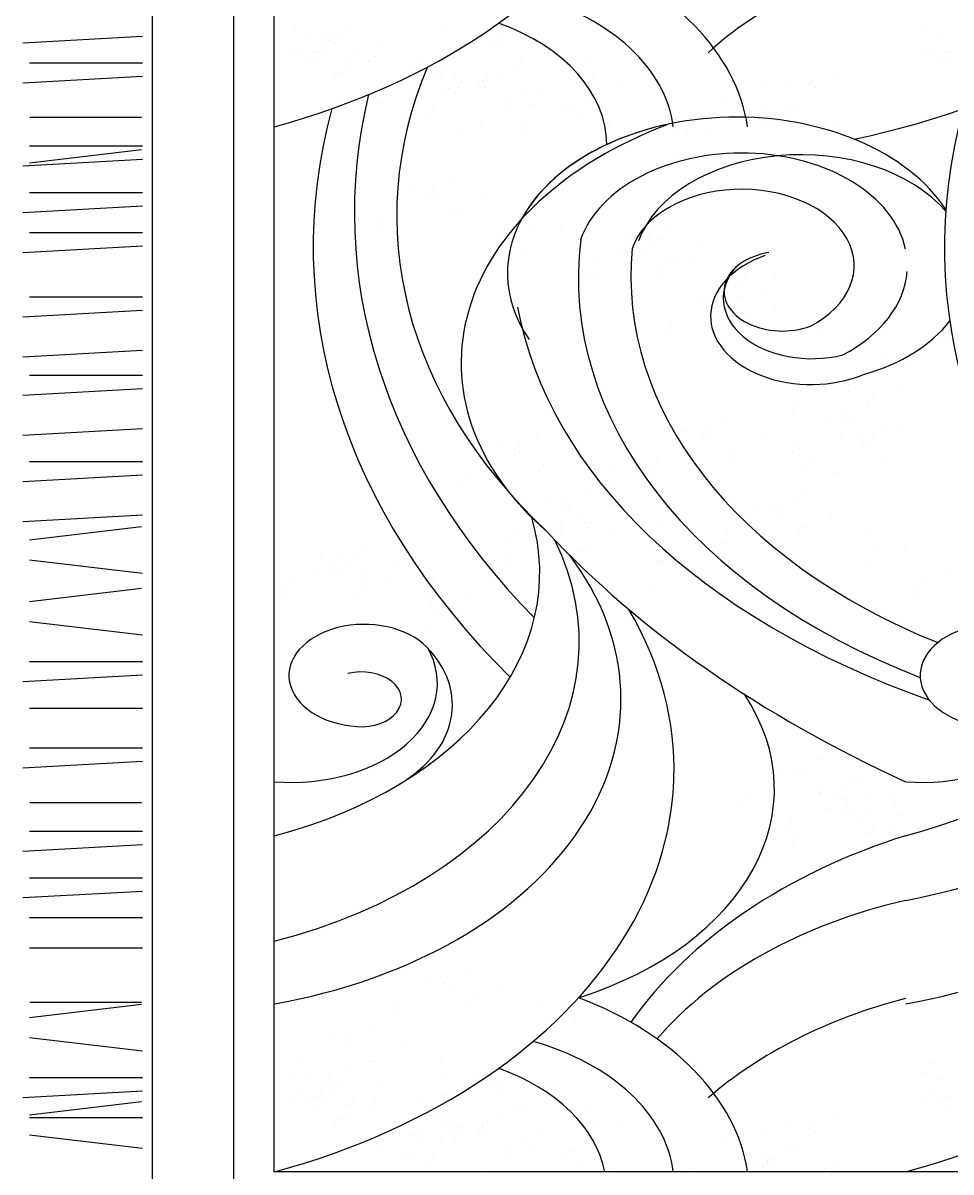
# Model space of a CAD drawing. Extents: x 557 to 4039, y 862 to 4522.
# Drawn here: x 2337.8 to 2711.7, y 2249.6 to 2712.4 of the extents above; entities that cross this region are included whole.
import ezdxf

# ---------------------------------------------------------------- set-up
doc = ezdxf.new("R2010")
doc.units = 0
doc.header["$MEASUREMENT"] = 0
doc.layers.get('0').update_dxf_attribs({"linetype": 'CONTINUOUS'})
for name, color, linetype in [('3', 3, 'CONTINUOUS'), ('7', 7, 'CONTINUOUS'), ('BH', 3, 'CONTINUOUS')]:
    doc.layers.add(name, color=color, linetype=linetype)

# ---------------------------------------------------------------- blocks, each defined once
blk = doc.blocks.new('15')
at = {"layer": '3'}
for p, q in [((887.14, -808.88, 1920), (887.14, -808.88, 1920)), ((887.62, -811.61, 1920), (887.62, -811.61, 1920)), ((893.3, -810.55, 1920), (893.3, -810.55, 1920)), ((1295.12, -812.07, 1920), (1295.12, -812.07, 1920)), ((1709.51, -808.88, 1920), (1709.51, -808.88, 1920)), ((1709.98, -811.61, 1920), (1709.98, -811.61, 1920)), ((1715.66, -810.55, 1920), (1715.66, -810.55, 1920)), ((874.14, -817.59, 1920), (874.14, -817.59, 1920)), ((890.89, -814.4, 1920), (890.89, -814.4, 1920)), ((1696.5, -817.59, 1920), (1696.5, -817.59, 1920)), ((1713.26, -814.4, 1920), (1713.26, -814.4, 1920)), ((868.37, -827.65, 1920), (868.37, -827.65, 1920)), ((885.39, -823.11, 1920), (885.39, -823.11, 1920)), ((889.14, -828.63, 1920), (889.14, -828.63, 1920)), ((1304.53, -829.29, 1920), (1304.53, -829.29, 1920)), ((1683.4, -823.77, 1920), (1683.4, -823.77, 1920)), ((1690.73, -827.65, 1920), (1690.73, -827.65, 1920)), ((1707.75, -823.11, 1920), (1707.75, -823.11, 1920)), ((1711.51, -828.63, 1920), (1711.51, -828.63, 1920)), ((1311.86, -833.17, 1920), (1311.86, -833.17, 1920)), ((1315.78, -834.81, 1920), (1315.78, -834.81, 1920)), ((1124.8, -844.63, 1920), (1124.8, -844.63, 1920)), ((1128.07, -847.42, 1920), (1128.07, -847.42, 1920)), ((1130.47, -843.56, 1920), (1130.47, -843.56, 1920)), ((1151.18, -846.78, 1920), (1151.18, -846.78, 1920)), ((1181.19, -846.78, 1920), (1181.19, -846.78, 1920)), ((1278.5, -844.13, 1920), (1278.5, -844.13, 1920)), ((1488.79, -846.78, 1920), (1488.79, -846.78, 1920)), ((1205.59, -858.47, 1920), (1205.59, -858.47, 1920)), ((1471.47, -855.87, 1920), (1471.47, -855.87, 1920)), ((1477.54, -852.3, 1920), (1477.54, -852.3, 1920)), ((1481.23, -851.79, 1920), (1481.23, -851.79, 1920)), ((1498.9, -854.55, 1920), (1498.9, -854.55, 1920)), ((1126.32, -861.64, 1920), (1126.32, -861.64, 1920)), ((1181.94, -862.3, 1920), (1181.94, -862.3, 1920)), ((1209.37, -860.98, 1920), (1209.37, -860.98, 1920)), ((1136.93, -873.34, 1920), (1136.93, -873.34, 1920)), ((1160.58, -869.51, 1920), (1160.58, -869.51, 1920)), ((1164.35, -872.02, 1920), (1164.35, -872.02, 1920)), ((1166.94, -873.34, 1920), (1166.94, -873.34, 1920)), ((1190.58, -869.51, 1920), (1190.58, -869.51, 1920)), ((1194.24, -876.68, 1920), (1194.24, -876.68, 1920)), ((1194.36, -872.02, 1920), (1194.36, -872.02, 1920)), ((1265.16, -872.43, 1920), (1265.16, -872.43, 1920)), ((1274.91, -868.35, 1920), (1274.91, -868.35, 1920)), ((1292.58, -871.11, 1920), (1292.58, -871.11, 1920)), ((1474.54, -873.34, 1920), (1474.54, -873.34, 1920)), ((1486.93, -875.03, 1920), (1486.93, -875.03, 1920)), ((1498.18, -869.51, 1920), (1498.18, -869.51, 1920)), ((1501.96, -872.02, 1920), (1501.96, -872.02, 1920)), ((1146.98, -884.39, 1920), (1146.98, -884.39, 1920)), ((1188.57, -877.75, 1920), (1188.57, -877.75, 1920)), ((1191.84, -880.54, 1920), (1191.84, -880.54, 1920)), ((1458.78, -885.42, 1920), (1458.78, -885.42, 1920)), ((1463.28, -878.86, 1920), (1463.28, -878.86, 1920)), ((1490.71, -877.54, 1920), (1490.71, -877.54, 1920)), ((1112.79, -887.62, 1920), (1112.79, -887.62, 1920)), ((1112.79, -887.62, 1920), (1112.79, -887.62, 1920)), ((1143.55, -888.79, 1920), (1143.55, -888.79, 1920)), ((1146.83, -891.58, 1920), (1146.83, -891.58, 1920)), ((1149.23, -887.72, 1920), (1149.23, -887.72, 1920)), ((1154.31, -888.27, 1920), (1154.31, -888.27, 1920)), ((1173.56, -888.79, 1920), (1173.56, -888.79, 1920)), ((1176.84, -891.58, 1920), (1176.84, -891.58, 1920)), ((1179.24, -887.72, 1920), (1179.24, -887.72, 1920)), ((1190.09, -894.76, 1920), (1190.09, -894.76, 1920)), ((1469.91, -894.31, 1920), (1469.91, -894.31, 1920)), ((1475.58, -893.24, 1920), (1475.58, -893.24, 1920)), ((1481.16, -888.79, 1920), (1481.16, -888.79, 1920)), ((1484.43, -891.58, 1920), (1484.43, -891.58, 1920)), ((1486.84, -887.72, 1920), (1486.84, -887.72, 1920)), ((903.5, -900.94, 1920), (903.5, -900.94, 1920)), ((941.7, -900.03, 1920), (941.7, -900.03, 1920)), ((1218.48, -899.33, 1920), (1218.48, -899.33, 1920)), ((1252.46, -901.98, 1920), (1252.46, -901.98, 1920)), ((1473.18, -897.1, 1920), (1473.18, -897.1, 1920)), ((1725.87, -900.94, 1920), (1725.87, -900.94, 1920)), ((1764.07, -900.03, 1920), (1764.07, -900.03, 1920)), ((944.01, -907.5, 1920), (944.01, -907.5, 1920)), ((1109.2, -911.84, 1920), (1109.2, -911.84, 1920)), ((1109.2, -911.84, 1920), (1109.2, -911.84, 1920)), ((1145.08, -905.8, 1920), (1145.08, -905.8, 1920)), ((1175.08, -905.8, 1920), (1175.08, -905.8, 1920)), ((1444.53, -911.98, 1920), (1444.53, -911.98, 1920)), ((1468.17, -908.15, 1920), (1468.17, -908.15, 1920)), ((1471.43, -911.32, 1920), (1471.43, -911.32, 1920)), ((1471.95, -910.66, 1920), (1471.95, -910.66, 1920)), ((1482.68, -905.8, 1920), (1482.68, -905.8, 1920)), ((1766.38, -907.5, 1920), (1766.38, -907.5, 1920)), ((910.13, -916.39, 1920), (910.13, -916.39, 1920)), ((913.4, -919.18, 1920), (913.4, -919.18, 1920)), ((915.8, -915.32, 1920), (915.8, -915.32, 1920)), ((1099.45, -915.92, 1920), (1099.45, -915.92, 1920)), ((1099.45, -915.92, 1920), (1099.45, -915.92, 1920)), ((1126.87, -914.6, 1920), (1126.87, -914.6, 1920)), ((1126.87, -914.6, 1920), (1126.87, -914.6, 1920)), ((1210.75, -917.51, 1920), (1210.75, -917.51, 1920)), ((1218.08, -921.39, 1920), (1218.08, -921.39, 1920)), ((1732.49, -916.39, 1920), (1732.49, -916.39, 1920)), ((1735.76, -919.18, 1920), (1735.76, -919.18, 1920)), ((1738.17, -915.32, 1920), (1738.17, -915.32, 1920)), ((929.01, -929.58, 1920), (929.01, -929.58, 1920)), ((1165.74, -928.55, 1920), (1165.74, -928.55, 1920)), ((1195.75, -928.55, 1920), (1195.75, -928.55, 1920)), ((1205.14, -927.63, 1920), (1205.14, -927.63, 1920)), ((1214.89, -923.56, 1920), (1214.89, -923.56, 1920)), ((1232.56, -926.32, 1920), (1232.56, -926.32, 1920)), ((1238.21, -928.54, 1920), (1238.21, -928.54, 1920)), ((1261.86, -924.71, 1920), (1261.86, -924.71, 1920)), ((1265.63, -927.22, 1920), (1265.63, -927.22, 1920)), ((1451.15, -927.43, 1920), (1451.15, -927.43, 1920)), ((1454.42, -930.22, 1920), (1454.42, -930.22, 1920)), ((1456.83, -926.36, 1920), (1456.83, -926.36, 1920)), ((1503.34, -928.55, 1920), (1503.34, -928.55, 1920)), ((1751.37, -929.58, 1920), (1751.37, -929.58, 1920)), ((911.65, -933.41, 1920), (911.65, -933.41, 1920)), ((929.76, -934.06, 1920), (929.76, -934.06, 1920)), ((1173.07, -932.43, 1920), (1173.07, -932.43, 1920)), ((1203.08, -932.43, 1920), (1203.08, -932.43, 1920)), ((1492.09, -934.07, 1920), (1492.09, -934.07, 1920)), ((1499.42, -937.95, 1920), (1499.42, -937.95, 1920)), ((1510.67, -932.43, 1920), (1510.67, -932.43, 1920)), ((1734.01, -933.41, 1920), (1734.01, -933.41, 1920)), ((1752.12, -934.06, 1920), (1752.12, -934.06, 1920)), ((942.06, -948.44, 1920), (942.06, -948.44, 1920)), ((1065.74, -945.49, 1920), (1065.74, -945.49, 1920)), ((1086.75, -945.47, 1920), (1086.75, -945.47, 1920)), ((1086.75, -945.47, 1920), (1086.75, -945.47, 1920)), ((1244.83, -943.99, 1920), (1244.83, -943.99, 1920)), ((1248.11, -946.78, 1920), (1248.11, -946.78, 1920)), ((1250.51, -942.92, 1920), (1250.51, -942.92, 1920)), ((1452.67, -944.45, 1920), (1452.67, -944.45, 1920)), ((1764.43, -948.44, 1920), (1764.43, -948.44, 1920)), ((914.76, -956.14, 1920), (914.76, -956.14, 1920)), ((932.31, -956.15, 1920), (932.31, -956.15, 1920)), ((936.38, -949.51, 1920), (936.38, -949.51, 1920)), ((938.4, -952.32, 1920), (938.4, -952.32, 1920)), ((939.66, -952.3, 1920), (939.66, -952.3, 1920)), ((942.18, -954.82, 1920), (942.18, -954.82, 1920)), ((1075.56, -953.27, 1920), (1075.56, -953.27, 1920)), ((1075.56, -953.27, 1920), (1075.56, -953.27, 1920)), ((1075.56, -953.27, 1920), (1075.56, -953.27, 1920)), ((1075.56, -953.27, 1920), (1075.56, -953.27, 1920)), ((1075.56, -953.27, 1920), (1075.56, -953.27, 1920)), ((1075.56, -953.27, 1920), (1075.56, -953.27, 1920)), ((1192.45, -957.18, 1920), (1192.45, -957.18, 1920)), ((1737.12, -956.14, 1920), (1737.12, -956.14, 1920)), ((1754.67, -956.15, 1920), (1754.67, -956.15, 1920)), ((1758.75, -949.51, 1920), (1758.75, -949.51, 1920)), ((1760.77, -952.32, 1920), (1760.77, -952.32, 1920)), ((1762.02, -952.3, 1920), (1762.02, -952.3, 1920)), ((1764.54, -954.82, 1920), (1764.54, -954.82, 1920)), ((937.91, -966.53, 1920), (937.91, -966.53, 1920)), ((939.64, -960.03, 1920), (939.64, -960.03, 1920)), ((1246.36, -961.01, 1920), (1246.36, -961.01, 1920)), ((1473.33, -967.19, 1920), (1473.33, -967.19, 1920)), ((1760.27, -966.53, 1920), (1760.27, -966.53, 1920)), ((1762, -960.03, 1920), (1762, -960.03, 1920)), ((921.38, -971.59, 1920), (921.38, -971.59, 1920)), ((924.65, -974.38, 1920), (924.65, -974.38, 1920)), ((927.06, -970.52, 1920), (927.06, -970.52, 1920)), ((1052.4, -973.8, 1920), (1052.4, -973.8, 1920)), ((1062.15, -969.72, 1920), (1062.15, -969.72, 1920)), ((1072.5, -972.03, 1920), (1072.5, -972.03, 1920)), ((1072.5, -972.03, 1920), (1072.5, -972.03, 1920)), ((1079.82, -972.48, 1920), (1079.82, -972.48, 1920)), ((1096.14, -968.2, 1920), (1096.14, -968.2, 1920)), ((1096.14, -968.2, 1920), (1096.14, -968.2, 1920)), ((1099.92, -970.71, 1920), (1099.92, -970.71, 1920)), ((1099.92, -970.71, 1920), (1099.92, -970.71, 1920)), ((1480.66, -971.07, 1920), (1480.66, -971.07, 1920)), ((1743.74, -971.59, 1920), (1743.74, -971.59, 1920)), ((1747.02, -974.38, 1920), (1747.02, -974.38, 1920)), ((1749.42, -970.52, 1920), (1749.42, -970.52, 1920)), ((1062.21, -981.57, 1920), (1062.21, -981.57, 1920)), ((1062.21, -981.57, 1920), (1062.21, -981.57, 1920)), ((1062.21, -981.57, 1920), (1062.21, -981.57, 1920)), ((1062.21, -981.57, 1920), (1062.21, -981.57, 1920)), ((1062.21, -981.57, 1920), (1062.21, -981.57, 1920)), ((1062.21, -981.57, 1920), (1062.21, -981.57, 1920)), ((1071.97, -977.49, 1920), (1071.97, -977.49, 1920)), ((1071.97, -977.49, 1920), (1071.97, -977.49, 1920)), ((1071.97, -977.49, 1920), (1071.97, -977.49, 1920)), ((1071.97, -977.49, 1920), (1071.97, -977.49, 1920)), ((1071.97, -977.49, 1920), (1071.97, -977.49, 1920)), ((1071.97, -977.49, 1920), (1071.97, -977.49, 1920)), ((1089.64, -980.25, 1920), (1089.64, -980.25, 1920)), ((1089.64, -980.25, 1920), (1089.64, -980.25, 1920)), ((1089.64, -980.25, 1920), (1089.64, -980.25, 1920)), ((1089.64, -980.25, 1920), (1089.64, -980.25, 1920)), ((1089.64, -980.25, 1920), (1089.64, -980.25, 1920)), ((1089.64, -980.25, 1920), (1089.64, -980.25, 1920)), ((1178.19, -983.74, 1920), (1178.19, -983.74, 1920)), ((1201.84, -979.92, 1920), (1201.84, -979.92, 1920)), ((1205.61, -982.42, 1920), (1205.61, -982.42, 1920)), ((1267.02, -983.75, 1920), (1267.02, -983.75, 1920)), ((922.9, -988.61, 1920), (922.9, -988.61, 1920)), ((1079.12, -987.48, 1920), (1079.12, -987.48, 1920)), ((1079.12, -987.48, 1920), (1079.12, -987.48, 1920)), ((1082.39, -990.27, 1920), (1082.39, -990.27, 1920)), ((1082.39, -990.27, 1920), (1082.39, -990.27, 1920)), ((1084.8, -986.41, 1920), (1084.8, -986.41, 1920)), ((1084.8, -986.41, 1920), (1084.8, -986.41, 1920)), ((1274.35, -987.63, 1920), (1274.35, -987.63, 1920)), ((1745.27, -988.61, 1920), (1745.27, -988.61, 1920)), ((953.72, -998.84, 1920), (953.72, -998.84, 1920)), ((1039.7, -1003.34, 1920), (1039.7, -1003.34, 1920)), ((1184.82, -999.19, 1920), (1184.82, -999.19, 1920)), ((1188.09, -1001.98, 1920), (1188.09, -1001.98, 1920)), ((1190.49, -998.13, 1920), (1190.49, -998.13, 1920)), ((943.56, -1011.35, 1920), (943.56, -1011.35, 1920)), ((1049.52, -1011.11, 1920), (1049.52, -1011.11, 1920)), ((1049.52, -1011.11, 1920), (1049.52, -1011.11, 1920)), ((1049.52, -1011.11, 1920), (1049.52, -1011.11, 1920)), ((1049.52, -1011.11, 1920), (1049.52, -1011.11, 1920)), ((1049.52, -1011.11, 1920), (1049.52, -1011.11, 1920)), ((1049.52, -1011.11, 1920), (1049.52, -1011.11, 1920)), ((1080.64, -1004.5, 1920), (1080.64, -1004.5, 1920)), ((1080.64, -1004.5, 1920), (1080.64, -1004.5, 1920)), ((1274.75, -1009.74, 1920), (1274.75, -1009.74, 1920)), ((1765.93, -1011.35, 1920), (1765.93, -1011.35, 1920)), ((950.89, -1015.23, 1920), (950.89, -1015.23, 1920)), ((1186.34, -1016.21, 1920), (1186.34, -1016.21, 1920)), ((1293.51, -1015.26, 1920), (1293.51, -1015.26, 1920)), ((950.13, -1023.06, 1920), (950.13, -1023.06, 1920)), ((967.8, -1025.82, 1920), (967.8, -1025.82, 1920)), ((1025.45, -1029.9, 1920), (1025.45, -1029.9, 1920)), ((1049.09, -1026.08, 1920), (1049.09, -1026.08, 1920)), ((1052.87, -1028.58, 1920), (1052.87, -1028.58, 1920)), ((1101.31, -1027.24, 1920), (1101.31, -1027.24, 1920)), ((1101.31, -1027.24, 1920), (1101.31, -1027.24, 1920)), ((1035.27, -1037.67, 1920), (1035.27, -1037.67, 1920)), ((1035.27, -1037.67, 1920), (1035.27, -1037.67, 1920)), ((1035.27, -1037.67, 1920), (1035.27, -1037.67, 1920)), ((1035.27, -1037.67, 1920), (1035.27, -1037.67, 1920)), ((1035.27, -1037.67, 1920), (1035.27, -1037.67, 1920)), ((1035.27, -1037.67, 1920), (1035.27, -1037.67, 1920)), ((1058.91, -1033.85, 1920), (1058.91, -1033.85, 1920)), ((1058.91, -1033.85, 1920), (1058.91, -1033.85, 1920)), ((1058.91, -1033.85, 1920), (1058.91, -1033.85, 1920)), ((1058.91, -1033.85, 1920), (1058.91, -1033.85, 1920)), ((1058.91, -1033.85, 1920), (1058.91, -1033.85, 1920)), ((1058.91, -1033.85, 1920), (1058.91, -1033.85, 1920)), ((1062.69, -1036.35, 1920), (1062.69, -1036.35, 1920)), ((1062.69, -1036.35, 1920), (1062.69, -1036.35, 1920)), ((1062.69, -1036.35, 1920), (1062.69, -1036.35, 1920)), ((1062.69, -1036.35, 1920), (1062.69, -1036.35, 1920)), ((1062.69, -1036.35, 1920), (1062.69, -1036.35, 1920)), ((1062.69, -1036.35, 1920), (1062.69, -1036.35, 1920)), ((1108.64, -1031.12, 1920), (1108.64, -1031.12, 1920)), ((1108.64, -1031.12, 1920), (1108.64, -1031.12, 1920)), ((1207, -1038.95, 1920), (1207, -1038.95, 1920)), ((1261.41, -1038.04, 1920), (1261.41, -1038.04, 1920)), ((1271.16, -1033.96, 1920), (1271.16, -1033.96, 1920)), ((1288.83, -1036.72, 1920), (1288.83, -1036.72, 1920)), ((1289.92, -1039.48, 1920), (1289.92, -1039.48, 1920)), ((1032.07, -1045.35, 1920), (1032.07, -1045.35, 1920)), ((1035.34, -1048.14, 1920), (1035.34, -1048.14, 1920)), ((1037.75, -1044.29, 1920), (1037.75, -1044.29, 1920)), ((1214.33, -1042.84, 1920), (1214.33, -1042.84, 1920)), ((1229.74, -1048.38, 1920), (1229.74, -1048.38, 1920)), ((1280.16, -1043.56, 1920), (1280.16, -1043.56, 1920)), ((1307.59, -1042.24, 1920), (1307.59, -1042.24, 1920)), ((1041.89, -1053.12, 1920), (1041.89, -1053.12, 1920)), ((1041.89, -1053.12, 1920), (1041.89, -1053.12, 1920)), ((1041.89, -1053.12, 1920), (1041.89, -1053.12, 1920)), ((1041.89, -1053.12, 1920), (1041.89, -1053.12, 1920)), ((1041.89, -1053.12, 1920), (1041.89, -1053.12, 1920)), ((1041.89, -1053.12, 1920), (1041.89, -1053.12, 1920)), ((1045.16, -1055.92, 1920), (1045.16, -1055.92, 1920)), ((1045.16, -1055.92, 1920), (1045.16, -1055.92, 1920)), ((1045.16, -1055.92, 1920), (1045.16, -1055.92, 1920)), ((1045.16, -1055.92, 1920), (1045.16, -1055.92, 1920)), ((1045.16, -1055.92, 1920), (1045.16, -1055.92, 1920)), ((1045.16, -1055.92, 1920), (1045.16, -1055.92, 1920)), ((1047.57, -1052.06, 1920), (1047.57, -1052.06, 1920)), ((1047.57, -1052.06, 1920), (1047.57, -1052.06, 1920)), ((1047.57, -1052.06, 1920), (1047.57, -1052.06, 1920)), ((1047.57, -1052.06, 1920), (1047.57, -1052.06, 1920)), ((1047.57, -1052.06, 1920), (1047.57, -1052.06, 1920)), ((1047.57, -1052.06, 1920), (1047.57, -1052.06, 1920)), ((910.03, -1064.94, 1920), (910.03, -1064.94, 1920)), ((1033.59, -1062.37, 1920), (1033.59, -1062.37, 1920)), ((1732.4, -1064.94, 1920), (1732.4, -1064.94, 1920)), ((1043.41, -1070.14, 1920), (1043.41, -1070.14, 1920)), ((1043.41, -1070.14, 1920), (1043.41, -1070.14, 1920)), ((1043.41, -1070.14, 1920), (1043.41, -1070.14, 1920)), ((1043.41, -1070.14, 1920), (1043.41, -1070.14, 1920)), ((1043.41, -1070.14, 1920), (1043.41, -1070.14, 1920)), ((1043.41, -1070.14, 1920), (1043.41, -1070.14, 1920)), ((1226.15, -1072.6, 1920), (1226.15, -1072.6, 1920)), ((1243.82, -1075.36, 1920), (1243.82, -1075.36, 1920)), ((1248.71, -1067.59, 1920), (1248.71, -1067.59, 1920)), ((1267.47, -1073.11, 1920), (1267.47, -1073.11, 1920)), ((943.79, -1075.98, 1920), (943.79, -1075.98, 1920)), ((1216.39, -1076.68, 1920), (1216.39, -1076.68, 1920)), ((1766.16, -1075.98, 1920), (1766.16, -1075.98, 1920)), ((896.69, -1093.24, 1920), (896.69, -1093.24, 1920)), ((906.44, -1089.16, 1920), (906.44, -1089.16, 1920)), ((924.11, -1091.92, 1920), (924.11, -1091.92, 1920)), ((1054.26, -1085.11, 1920), (1054.26, -1085.11, 1920)), ((1061.59, -1089, 1920), (1061.59, -1089, 1920)), ((1064.07, -1092.88, 1920), (1064.07, -1092.88, 1920)), ((1064.07, -1092.88, 1920), (1064.07, -1092.88, 1920)), ((1064.07, -1092.88, 1920), (1064.07, -1092.88, 1920)), ((1064.07, -1092.88, 1920), (1064.07, -1092.88, 1920)), ((1064.07, -1092.88, 1920), (1064.07, -1092.88, 1920)), ((1064.07, -1092.88, 1920), (1064.07, -1092.88, 1920)), ((1258.11, -1090.32, 1920), (1258.11, -1090.32, 1920)), ((1261.88, -1092.82, 1920), (1261.88, -1092.82, 1920)), ((1719.05, -1093.24, 1920), (1719.05, -1093.24, 1920)), ((1728.81, -1089.16, 1920), (1728.81, -1089.16, 1920)), ((1746.48, -1091.92, 1920), (1746.48, -1091.92, 1920)), ((940.2, -1100.2, 1920), (940.2, -1100.2, 1920)), ((1071.4, -1096.77, 1920), (1071.4, -1096.77, 1920)), ((1071.4, -1096.77, 1920), (1071.4, -1096.77, 1920)), ((1071.4, -1096.77, 1920), (1071.4, -1096.77, 1920)), ((1071.4, -1096.77, 1920), (1071.4, -1096.77, 1920)), ((1071.4, -1096.77, 1920), (1071.4, -1096.77, 1920)), ((1071.4, -1096.77, 1920), (1071.4, -1096.77, 1920)), ((1234.46, -1094.14, 1920), (1234.46, -1094.14, 1920)), ((1253.22, -1099.66, 1920), (1253.22, -1099.66, 1920)), ((1276.86, -1095.84, 1920), (1276.86, -1095.84, 1920)), ((1280.64, -1098.34, 1920), (1280.64, -1098.34, 1920)), ((1762.57, -1100.2, 1920), (1762.57, -1100.2, 1920)), ((930.45, -1104.28, 1920), (930.45, -1104.28, 1920)), ((1203.7, -1106.23, 1920), (1203.7, -1106.23, 1920)), ((1241.08, -1109.6, 1920), (1241.08, -1109.6, 1920)), ((1246.76, -1108.53, 1920), (1246.76, -1108.53, 1920)), ((1649.87, -1103.58, 1920), (1649.87, -1103.58, 1920)), ((1752.81, -1104.28, 1920), (1752.81, -1104.28, 1920)), ((932.54, -1114.62, 1920), (932.54, -1114.62, 1920)), ((1028.4, -1114.81, 1920), (1028.4, -1114.81, 1920)), ((1028.4, -1114.81, 1920), (1028.4, -1114.81, 1920)), ((1028.4, -1114.81, 1920), (1028.4, -1114.81, 1920)), ((1244.36, -1112.39, 1920), (1244.36, -1112.39, 1920)), ((1259.84, -1115.12, 1920), (1259.84, -1115.12, 1920)), ((1263.11, -1117.91, 1920), (1263.11, -1117.91, 1920)), ((1265.52, -1114.05, 1920), (1265.52, -1114.05, 1920)), ((1754.9, -1114.62, 1920), (1754.9, -1114.62, 1920)), ((884, -1122.79, 1920), (884, -1122.79, 1920)), ((1213.09, -1128.96, 1920), (1213.09, -1128.96, 1920)), ((1242.61, -1126.61, 1920), (1242.61, -1126.61, 1920)), ((1646.28, -1127.8, 1920), (1646.28, -1127.8, 1920)), ((1706.36, -1122.79, 1920), (1706.36, -1122.79, 1920)), ((917.76, -1133.83, 1920), (917.76, -1133.83, 1920)), ((928.95, -1138.84, 1920), (928.95, -1138.84, 1920)), ((1024.81, -1139.04, 1920), (1024.81, -1139.04, 1920)), ((1024.81, -1139.04, 1920), (1024.81, -1139.04, 1920)), ((1024.81, -1139.04, 1920), (1024.81, -1139.04, 1920)), ((1189.44, -1132.78, 1920), (1189.44, -1132.78, 1920)), ((1216.87, -1131.47, 1920), (1216.87, -1131.47, 1920)), ((1261.36, -1132.13, 1920), (1261.36, -1132.13, 1920)), ((1636.53, -1131.88, 1920), (1636.53, -1131.88, 1920)), ((1663.95, -1130.56, 1920), (1663.95, -1130.56, 1920)), ((1740.12, -1133.83, 1920), (1740.12, -1133.83, 1920)), ((1751.31, -1138.84, 1920), (1751.31, -1138.84, 1920)), ((893.39, -1145.52, 1920), (893.39, -1145.52, 1920)), ((897.17, -1148.03, 1920), (897.17, -1148.03, 1920)), ((919.2, -1142.92, 1920), (919.2, -1142.92, 1920)), ((946.62, -1141.6, 1920), (946.62, -1141.6, 1920)), ((949.56, -1142.34, 1920), (949.56, -1142.34, 1920)), ((1015.05, -1143.12, 1920), (1015.05, -1143.12, 1920)), ((1015.05, -1143.12, 1920), (1015.05, -1143.12, 1920)), ((1015.05, -1143.12, 1920), (1015.05, -1143.12, 1920)), ((1042.48, -1141.8, 1920), (1042.48, -1141.8, 1920)), ((1042.48, -1141.8, 1920), (1042.48, -1141.8, 1920)), ((1042.48, -1141.8, 1920), (1042.48, -1141.8, 1920)), ((1201.75, -1147.17, 1920), (1201.75, -1147.17, 1920)), ((1715.75, -1145.52, 1920), (1715.75, -1145.52, 1920)), ((1719.53, -1148.03, 1920), (1719.53, -1148.03, 1920)), ((1741.56, -1142.92, 1920), (1741.56, -1142.92, 1920)), ((869.74, -1149.35, 1920), (869.74, -1149.35, 1920)), ((927.15, -1156.56, 1920), (927.15, -1156.56, 1920)), ((1196.07, -1148.24, 1920), (1196.07, -1148.24, 1920)), ((1199.34, -1151.03, 1920), (1199.34, -1151.03, 1920)), ((1263.27, -1149.35, 1920), (1263.27, -1149.35, 1920)), ((1270.6, -1153.24, 1920), (1270.6, -1153.24, 1920)), ((1282.02, -1154.87, 1920), (1282.02, -1154.87, 1920)), ((1692.11, -1149.35, 1920), (1692.11, -1149.35, 1920)), ((1749.51, -1156.56, 1920), (1749.51, -1156.56, 1920)), ((876.37, -1164.8, 1920), (876.37, -1164.8, 1920)), ((882.04, -1163.73, 1920), (882.04, -1163.73, 1920)), ((903.5, -1160.39, 1920), (903.5, -1160.39, 1920)), ((930.93, -1159.07, 1920), (930.93, -1159.07, 1920)), ((1197.59, -1165.25, 1920), (1197.59, -1165.25, 1920)), ((1289.35, -1158.76, 1920), (1289.35, -1158.76, 1920)), ((1623.83, -1161.43, 1920), (1623.83, -1161.43, 1920)), ((1698.73, -1164.8, 1920), (1698.73, -1164.8, 1920)), ((1704.41, -1163.73, 1920), (1704.41, -1163.73, 1920)), ((1725.87, -1160.39, 1920), (1725.87, -1160.39, 1920)), ((1753.29, -1159.07, 1920), (1753.29, -1159.07, 1920)), ((879.64, -1167.59, 1920), (879.64, -1167.59, 1920)), ((906.5, -1172.47, 1920), (906.5, -1172.47, 1920)), ((915.8, -1174.77, 1920), (915.8, -1174.77, 1920)), ((1002.36, -1172.66, 1920), (1002.36, -1172.66, 1920)), ((1002.36, -1172.66, 1920), (1002.36, -1172.66, 1920)), ((1002.36, -1172.66, 1920), (1002.36, -1172.66, 1920)), ((1702, -1167.59, 1920), (1702, -1167.59, 1920)), ((1728.87, -1172.47, 1920), (1728.87, -1172.47, 1920)), ((1738.17, -1174.77, 1920), (1738.17, -1174.77, 1920)), ((872.52, -1180.86, 1920), (872.52, -1180.86, 1920)), ((877.89, -1181.81, 1920), (877.89, -1181.81, 1920)), ((910.13, -1175.84, 1920), (910.13, -1175.84, 1920)), ((913.4, -1178.63, 1920), (913.4, -1178.63, 1920)), ((944.77, -1176.95, 1920), (944.77, -1176.95, 1920)), ((1633.23, -1184.16, 1920), (1633.23, -1184.16, 1920)), ((1694.89, -1180.86, 1920), (1694.89, -1180.86, 1920)), ((1700.25, -1181.81, 1920), (1700.25, -1181.81, 1920)), ((1732.49, -1175.84, 1920), (1732.49, -1175.84, 1920)), ((1735.76, -1178.63, 1920), (1735.76, -1178.63, 1920)), ((1767.13, -1176.95, 1920), (1767.13, -1176.95, 1920)), ((911.65, -1192.85, 1920), (911.65, -1192.85, 1920)), ((951.39, -1192.4, 1920), (951.39, -1192.4, 1920)), ((1218.25, -1188, 1920), (1218.25, -1188, 1920)), ((1225.58, -1191.88, 1920), (1225.58, -1191.88, 1920)), ((1316.01, -1186.38, 1920), (1316.01, -1186.38, 1920)), ((1327.27, -1191.9, 1920), (1327.27, -1191.9, 1920)), ((1609.58, -1187.99, 1920), (1609.58, -1187.99, 1920)), ((1637, -1186.67, 1920), (1637, -1186.67, 1920)), ((1734.01, -1192.85, 1920), (1734.01, -1192.85, 1920)), ((892.25, -1199.03, 1920), (892.25, -1199.03, 1920)), ((906.28, -1197.42, 1920), (906.28, -1197.42, 1920)), ((915.9, -1195.2, 1920), (915.9, -1195.2, 1920)), ((919.67, -1197.71, 1920), (919.67, -1197.71, 1920)), ((988.11, -1199.22, 1920), (988.11, -1199.22, 1920)), ((988.11, -1199.22, 1920), (988.11, -1199.22, 1920)), ((988.11, -1199.22, 1920), (988.11, -1199.22, 1920)), ((1011.75, -1195.4, 1920), (1011.75, -1195.4, 1920)), ((1011.75, -1195.4, 1920), (1011.75, -1195.4, 1920)), ((1011.75, -1195.4, 1920), (1011.75, -1195.4, 1920)), ((1015.53, -1197.9, 1920), (1015.53, -1197.9, 1920)), ((1015.53, -1197.9, 1920), (1015.53, -1197.9, 1920)), ((1015.53, -1197.9, 1920), (1015.53, -1197.9, 1920)), ((1621.88, -1202.37, 1920), (1621.88, -1202.37, 1920)), ((1714.61, -1199.03, 1920), (1714.61, -1199.03, 1920)), ((1728.65, -1197.42, 1920), (1728.65, -1197.42, 1920)), ((1738.26, -1195.2, 1920), (1738.26, -1195.2, 1920)), ((1742.04, -1197.71, 1920), (1742.04, -1197.71, 1920)), ((868.93, -1205.09, 1920), (868.93, -1205.09, 1920)), ((886.6, -1207.85, 1920), (886.6, -1207.85, 1920)), ((898.55, -1204.56, 1920), (898.55, -1204.56, 1920)), ((905.88, -1208.44, 1920), (905.88, -1208.44, 1920)), ((917.54, -1202.94, 1920), (917.54, -1202.94, 1920)), ((921.29, -1208.46, 1920), (921.29, -1208.46, 1920)), ((1312.42, -1210.61, 1920), (1312.42, -1210.61, 1920)), ((1616.2, -1203.44, 1920), (1616.2, -1203.44, 1920)), ((1619.48, -1206.23, 1920), (1619.48, -1206.23, 1920)), ((1681.54, -1209.16, 1920), (1681.54, -1209.16, 1920)), ((1691.3, -1205.09, 1920), (1691.3, -1205.09, 1920)), ((1708.96, -1207.85, 1920), (1708.96, -1207.85, 1920)), ((1720.91, -1204.56, 1920), (1720.91, -1204.56, 1920)), ((1728.24, -1208.44, 1920), (1728.24, -1208.44, 1920)), ((1739.9, -1202.94, 1920), (1739.9, -1202.94, 1920)), ((1743.65, -1208.46, 1920), (1743.65, -1208.46, 1920)), ((898.87, -1214.48, 1920), (898.87, -1214.48, 1920)), ((902.15, -1217.27, 1920), (902.15, -1217.27, 1920)), ((904.55, -1213.41, 1920), (904.55, -1213.41, 1920)), ((932.31, -1215.6, 1920), (932.31, -1215.6, 1920)), ((939.64, -1219.48, 1920), (939.64, -1219.48, 1920)), ((994.73, -1214.67, 1920), (994.73, -1214.67, 1920)), ((994.73, -1214.67, 1920), (994.73, -1214.67, 1920)), ((994.73, -1214.67, 1920), (994.73, -1214.67, 1920)), ((998, -1217.46, 1920), (998, -1217.46, 1920)), ((998, -1217.46, 1920), (998, -1217.46, 1920)), ((998, -1217.46, 1920), (998, -1217.46, 1920)), ((1000.41, -1213.61, 1920), (1000.41, -1213.61, 1920)), ((1000.41, -1213.61, 1920), (1000.41, -1213.61, 1920)), ((1000.41, -1213.61, 1920), (1000.41, -1213.61, 1920)), ((1302.67, -1214.68, 1920), (1302.67, -1214.68, 1920)), ((1313.92, -1220.2, 1920), (1313.92, -1220.2, 1920)), ((1323.68, -1216.13, 1920), (1323.68, -1216.13, 1920)), ((1330.09, -1213.37, 1920), (1330.09, -1213.37, 1920)), ((1341.35, -1218.89, 1920), (1341.35, -1218.89, 1920)), ((1617.73, -1220.46, 1920), (1617.73, -1220.46, 1920)), ((1721.24, -1214.48, 1920), (1721.24, -1214.48, 1920)), ((1724.51, -1217.27, 1920), (1724.51, -1217.27, 1920)), ((1726.91, -1213.41, 1920), (1726.91, -1213.41, 1920)), ((1754.67, -1215.6, 1920), (1754.67, -1215.6, 1920)), ((1762, -1219.48, 1920), (1762, -1219.48, 1920)), ((892.94, -1225.72, 1920), (892.94, -1225.72, 1920)), ((902.69, -1221.65, 1920), (902.69, -1221.65, 1920)), ((913.95, -1227.17, 1920), (913.95, -1227.17, 1920)), ((920.36, -1224.41, 1920), (920.36, -1224.41, 1920)), ((1715.3, -1225.72, 1920), (1715.3, -1225.72, 1920)), ((1725.06, -1221.65, 1920), (1725.06, -1221.65, 1920)), ((1736.31, -1227.17, 1920), (1736.31, -1227.17, 1920)), ((1742.73, -1224.41, 1920), (1742.73, -1224.41, 1920)), ((900.4, -1231.5, 1920), (900.4, -1231.5, 1920)), ((904.19, -1231.24, 1920), (904.19, -1231.24, 1920)), ((907.94, -1236.77, 1920), (907.94, -1236.77, 1920)), ((917.7, -1232.69, 1920), (917.7, -1232.69, 1920)), ((931.62, -1229.93, 1920), (931.62, -1229.93, 1920)), ((935.37, -1235.45, 1920), (935.37, -1235.45, 1920)), ((996.25, -1231.69, 1920), (996.25, -1231.69, 1920)), ((996.25, -1231.69, 1920), (996.25, -1231.69, 1920)), ((996.25, -1231.69, 1920), (996.25, -1231.69, 1920)), ((1722.76, -1231.5, 1920), (1722.76, -1231.5, 1920)), ((1726.56, -1231.24, 1920), (1726.56, -1231.24, 1920)), ((1730.31, -1236.77, 1920), (1730.31, -1236.77, 1920)), ((1740.06, -1232.69, 1920), (1740.06, -1232.69, 1920)), ((1753.98, -1229.93, 1920), (1753.98, -1229.93, 1920)), ((1757.73, -1235.45, 1920), (1757.73, -1235.45, 1920)), ((1289.98, -1244.23, 1920), (1289.98, -1244.23, 1920)), ((1638.39, -1243.2, 1920), (1638.39, -1243.2, 1920)), ((1645.72, -1247.08, 1920), (1645.72, -1247.08, 1920)), ((1668.85, -1238.71, 1920), (1668.85, -1238.71, 1920)), ((880.24, -1255.27, 1920), (880.24, -1255.27, 1920)), ((921.06, -1254.24, 1920), (921.06, -1254.24, 1920)), ((1016.91, -1254.43, 1920), (1016.91, -1254.43, 1920)), ((1016.91, -1254.43, 1920), (1016.91, -1254.43, 1920)), ((1016.91, -1254.43, 1920), (1016.91, -1254.43, 1920)), ((1301.23, -1249.75, 1920), (1301.23, -1249.75, 1920)), ((1702.61, -1255.27, 1920), (1702.61, -1255.27, 1920)), ((1743.42, -1254.24, 1920), (1743.42, -1254.24, 1920)), ((891.5, -1260.79, 1920), (891.5, -1260.79, 1920)), ((928.39, -1258.12, 1920), (928.39, -1258.12, 1920)), ((1024.24, -1258.32, 1920), (1024.24, -1258.32, 1920)), ((1024.24, -1258.32, 1920), (1024.24, -1258.32, 1920)), ((1024.24, -1258.32, 1920), (1024.24, -1258.32, 1920)), ((1654.59, -1265.27, 1920), (1654.59, -1265.27, 1920)), ((1678.24, -1261.45, 1920), (1678.24, -1261.45, 1920)), ((1682.02, -1263.95, 1920), (1682.02, -1263.95, 1920)), ((1713.86, -1260.79, 1920), (1713.86, -1260.79, 1920)), ((1750.75, -1258.12, 1920), (1750.75, -1258.12, 1920)), ((895.25, -1266.31, 1920), (895.25, -1266.31, 1920)), ((1275.72, -1270.79, 1920), (1275.72, -1270.79, 1920)), ((1299.37, -1266.97, 1920), (1299.37, -1266.97, 1920)), ((1303.15, -1269.47, 1920), (1303.15, -1269.47, 1920)), ((1310.62, -1272.49, 1920), (1310.62, -1272.49, 1920)), ((1717.61, -1266.31, 1920), (1717.61, -1266.31, 1920)), ((865.99, -1281.83, 1920), (865.99, -1281.83, 1920)), ((889.64, -1278.01, 1920), (889.64, -1278.01, 1920)), ((893.41, -1280.51, 1920), (893.41, -1280.51, 1920)), ((900.89, -1283.53, 1920), (900.89, -1283.53, 1920)), ((1286.98, -1276.31, 1920), (1286.98, -1276.31, 1920)), ((1314.4, -1274.99, 1920), (1314.4, -1274.99, 1920)), ((1661.22, -1280.72, 1920), (1661.22, -1280.72, 1920)), ((1664.49, -1283.51, 1920), (1664.49, -1283.51, 1920)), ((1666.89, -1279.66, 1920), (1666.89, -1279.66, 1920)), ((1688.35, -1281.83, 1920), (1688.35, -1281.83, 1920)), ((1712, -1278.01, 1920), (1712, -1278.01, 1920)), ((1715.78, -1280.51, 1920), (1715.78, -1280.51, 1920)), ((1723.25, -1283.53, 1920), (1723.25, -1283.53, 1920)), ((877.24, -1287.35, 1920), (877.24, -1287.35, 1920)), ((904.64, -1289.05, 1920), (904.64, -1289.05, 1920)), ((904.67, -1286.03, 1920), (904.67, -1286.03, 1920)), ((908.42, -1291.55, 1920), (908.42, -1291.55, 1920)), ((1282.35, -1286.24, 1920), (1282.35, -1286.24, 1920)), ((1285.62, -1289.03, 1920), (1285.62, -1289.03, 1920)), ((1288.02, -1285.18, 1920), (1288.02, -1285.18, 1920)), ((1293.6, -1291.76, 1920), (1293.6, -1291.76, 1920)), ((1299.28, -1290.7, 1920), (1299.28, -1290.7, 1920)), ((1699.61, -1287.35, 1920), (1699.61, -1287.35, 1920)), ((1727.01, -1289.05, 1920), (1727.01, -1289.05, 1920)), ((1727.03, -1286.03, 1920), (1727.03, -1286.03, 1920)), ((1730.78, -1291.55, 1920), (1730.78, -1291.55, 1920)), ((872.61, -1297.28, 1920), (872.61, -1297.28, 1920)), ((875.89, -1300.07, 1920), (875.89, -1300.07, 1920)), ((878.29, -1296.22, 1920), (878.29, -1296.22, 1920)), ((881, -1292.87, 1920), (881, -1292.87, 1920)), ((889.55, -1301.74, 1920), (889.55, -1301.74, 1920)), ((1296.87, -1294.55, 1920), (1296.87, -1294.55, 1920)), ((1662.74, -1297.74, 1920), (1662.74, -1297.74, 1920)), ((1694.98, -1297.28, 1920), (1694.98, -1297.28, 1920)), ((1698.25, -1300.07, 1920), (1698.25, -1300.07, 1920)), ((1700.66, -1296.22, 1920), (1700.66, -1296.22, 1920)), ((1703.36, -1292.87, 1920), (1703.36, -1292.87, 1920)), ((1711.91, -1301.74, 1920), (1711.91, -1301.74, 1920)), ((883.87, -1302.8, 1920), (883.87, -1302.8, 1920)), ((887.14, -1305.59, 1920), (887.14, -1305.59, 1920)), ((887.62, -1308.32, 1920), (887.62, -1308.32, 1920)), ((893.3, -1307.26, 1920), (893.3, -1307.26, 1920)), ((1283.87, -1303.26, 1920), (1283.87, -1303.26, 1920)), ((1295.12, -1308.78, 1920), (1295.12, -1308.78, 1920)), ((1706.23, -1302.8, 1920), (1706.23, -1302.8, 1920)), ((1709.51, -1305.59, 1920), (1709.51, -1305.59, 1920)), ((1709.98, -1308.32, 1920), (1709.98, -1308.32, 1920)), ((1715.66, -1307.26, 1920), (1715.66, -1307.26, 1920)), ((874.14, -1314.3, 1920), (874.14, -1314.3, 1920)), ((885.39, -1319.82, 1920), (885.39, -1319.82, 1920)), ((890.89, -1311.11, 1920), (890.89, -1311.11, 1920)), ((1696.5, -1314.3, 1920), (1696.5, -1314.3, 1920)), ((1707.75, -1319.82, 1920), (1707.75, -1319.82, 1920)), ((1713.26, -1311.11, 1920), (1713.26, -1311.11, 1920)), ((868.37, -1324.36, 1920), (868.37, -1324.36, 1920)), ((889.14, -1325.34, 1920), (889.14, -1325.34, 1920)), ((1304.53, -1326, 1920), (1304.53, -1326, 1920)), ((1683.4, -1320.48, 1920), (1683.4, -1320.48, 1920)), ((1690.73, -1324.36, 1920), (1690.73, -1324.36, 1920)), ((1711.51, -1325.34, 1920), (1711.51, -1325.34, 1920)), ((1311.86, -1329.88, 1920), (1311.86, -1329.88, 1920)), ((1315.78, -1331.52, 1920), (1315.78, -1331.52, 1920)), ((875.54, -1443.73, 1920), (880.78, -1537.84, 1920)), ((896.49, -1443.73, 1920), (896.49, -1532.61, 1920)), ((906.97, -1443.73, 1920), (912.21, -1537.84, 1920)), ((939.34, -1444.46, 1920), (939.34, -1532.46, 1920)), ((961.87, -1443.73, 1920), (961.87, -1532.61, 1920)), ((964.61, -1444.46, 1920), (975.08, -1532.61, 1920)), ((972.35, -1443.73, 1920), (977.59, -1537.84, 1920)), ((998.55, -1443.73, 1920), (998.55, -1532.61, 1920)), ((1009.03, -1443.73, 1920), (1014.26, -1537.84, 1920)), ((1029.98, -1443.73, 1920), (1029.98, -1532.61, 1920)), ((1040.46, -1443.73, 1920), (1045.7, -1537.84, 1920)), ((1080.66, -1443.73, 1920), (1080.66, -1532.61, 1920)), ((1091.14, -1443.73, 1920), (1096.38, -1537.84, 1920)), ((1122.58, -1443.73, 1920), (1127.82, -1537.84, 1920)), ((1142.17, -1443.73, 1920), (1142.17, -1532.61, 1920)), ((1152.65, -1443.73, 1920), (1157.89, -1537.84, 1920)), ((1184.08, -1443.73, 1920), (1189.32, -1537.84, 1920)), ((1210.27, -1443.73, 1920), (1210.27, -1532.61, 1920)), ((1220.75, -1443.73, 1920), (1225.99, -1537.84, 1920)), ((1252.19, -1443.73, 1920), (1257.43, -1537.84, 1920)), ((1261.21, -1444.46, 1920), (1271.68, -1532.61, 1920)), ((1297.88, -1443.73, 1920), (1287.4, -1532.61, 1920)), ((1309.82, -1444.46, 1920), (1320.3, -1532.61, 1920)), ((1346.5, -1443.73, 1920), (1336.02, -1532.61, 1920)), ((1367.45, -1443.73, 1920), (1367.45, -1532.61, 1920)), ((1377.93, -1443.73, 1920), (1383.17, -1537.84, 1920)), ((1404.12, -1443.73, 1920), (1404.12, -1532.61, 1920)), ((1435.56, -1443.73, 1920), (1435.56, -1532.61, 1920)), ((1446.04, -1443.73, 1920), (1451.28, -1537.84, 1920)), ((1478.4, -1444.46, 1920), (1478.4, -1532.46, 1920)), ((1500.94, -1443.73, 1920), (1500.94, -1532.61, 1920)), ((1511.42, -1443.73, 1920), (1516.66, -1537.84, 1920)), ((1537.61, -1443.73, 1920), (1537.61, -1532.61, 1920)), ((1548.09, -1443.73, 1920), (1553.33, -1537.84, 1920)), ((1569.04, -1443.73, 1920), (1569.04, -1532.61, 1920)), ((1592.73, -1443.73, 1920), (1592.73, -1532.61, 1920)), ((1635.57, -1444.46, 1920), (1635.57, -1532.46, 1920)), ((1637.16, -1444.46, 1920), (1647.64, -1532.61, 1920)), ((1673.83, -1443.73, 1920), (1663.35, -1532.61, 1920)), ((1694.79, -1443.73, 1920), (1694.79, -1532.61, 1920)), ((1705.27, -1443.73, 1920), (1710.51, -1537.84, 1920)), ((1713.64, -1444.46, 1920), (1724.11, -1532.61, 1920)), ((1726.21, -1443.73, 1920), (1726.21, -1532.61, 1920)), ((1750.31, -1443.73, 1920), (1739.83, -1532.61, 1920))]:
    blk.add_line(p, q, dxfattribs=at)
at = {"layer": '3', "elevation": 1920}
blk.add_lwpolyline([(351.13, -346.46), (1768.88, -346.61), (1768.88, -1340.04), (351.13, -1340.04)], close=True, dxfattribs=at)
at = {"layer": '3'}
for centre, major_axis, ratio, start_param, end_param in [((1452.24, -1030.9, 1920), (0, 502), 0.68, 5.095327, 6.661293), ((629.88, -1030.9, 1920), (0, 502), 0.68, 5.009644, 6.661293), ((1396.94, -934.67, 1920), (0, 364.11), 0.68, -1.3172, 0.476403), ((1351.63, -973.68, 1920), (7.33, 381.93), 0.56205, -1.21172, 0.415009), ((1297.37, -960.74, 1920), (0, -326.26), 0.68, 1.938944, 3.339184), ((1041.22, 63.61, 1920), (0, -876.34), 0.68, 6.099302, 6.887077), ((1384.33, -829.76, 1920), (0, 114.73), 0.68, 4.593909, 6.647252), ((1378.33, -772.58, 1920), (0, -59.27), 0.68, 3.732151, 7.755362), ((1061.57, -976.27, 1920), (0, -180.34), 0.68, 3.56201, 5.929328), ((1058.11, -925.65, 1920), (0, -131.82), 0.68, 3.669057, 6.038302), ((1058.11, -925.65, 1920), (0, -131.82), 0.68, 1.959527, 2.664336), ((1064.45, -567.34, 1920), (0, 492.1), 0.68, 3.075003, 4.177994), ((994.72, -408.3, 1920), (-67.79, 743.94), 0.610498, 3.199135, 4.063997), ((1065.3, -568.57, 1920), (0, -532.23), 0.68, 6.20013, 7.336618), ((1039.3, -713.49, 1920), (47.9, 341.49), 0.670305, 2.050423, 2.645684), ((1055.81, -972.2, 1920), (0, -130.31), 0.68, 3.290129, 6.054641), ((1055.81, -972.2, 1920), (0, -130.31), 0.68, 2.22689, 3.089218), ((906.16, -294.89, 1920), (0, -984.18), 0.68, 0.565948, 0.979724), ((1746.48, -726.47, 1920), (-59.94, 373.48), 0.695517, 1.775813, 2.548612), ((1787.73, -726.47, 1920), (0, 361.4), 0.68, 1.900046, 2.614747), ((1861.66, -713.49, 1920), (0, 361.4), 0.68, 1.938265, 2.479658), ((1055.81, -972.2, 1920), (0, -88.45), 0.68, 2.22689, 6.054641), ((1095.58, -917.72, 1920), (0, 79), 0.68, 2.045117, 5.273507), ((1081.59, -917.02, 1920), (0, 69.73), 0.68, 2.582075, 5.068587), ((1467.51, -1212.98, 1920), (0, -266.4), 0.68, 2.006169, 3.565187), ((1075.93, -940.12, 1920), (0, 46.03), 0.68, 1.805856, 5.207551), ((629.88, -1527.61, 1920), (0, 502), 0.68, 5.095327, 6.661293), ((1452.24, -1527.61, 1920), (0, 502), 0.68, 5.095327, 6.661293), ((964.81, -1227.68, 1920), (0, -261.48), 0.68, 3.244645, 4.205018), ((1787.17, -1227.68, 1920), (0, -261.48), 0.68, 3.244645, 4.205018), ((956.97, -1205.6, 1920), (0, -180.17), 0.68, 3.227058, 4.318474), ((1132.44, -877.59, 1920), (0, -315.49), 0.68, 5.218121, 6.949396), ((1779.34, -1205.6, 1920), (0, -180.17), 0.68, 3.227058, 4.318474), ((1061.57, -976.27, 1920), (0, -180.34), 0.68, 5.021624, 6.723255), ((1351.63, -1470.4, 1920), (0, -370.28), 0.68, 1.930561, 3.464283), ((1396.94, -1431.39, 1920), (0, 364.11), 0.68, -1.3172, 0.476403), ((960.67, -1237.41, 1920), (0, -158.89), 0.68, 3.14258, 4.229533), ((1783.03, -1237.41, 1920), (0, -158.89), 0.68, 3.272942, 4.229533), ((1297.37, -1457.45, 1920), (0, -326.26), 0.68, 1.938944, 3.339184), ((1016.62, -619.71, 1920), (0, -624.01), 0.68, -0.280078, 0.625379), ((1014.41, -431.2, 1920), (0, 845.82), 0.68, 2.978727, 3.728616), ((1041.22, -433.1, 1920), (0, -876.34), 0.68, 6.099302, 6.887077), ((1401.45, -1321.33, 1920), (0, -121.43), 0.68, 2.284368, 3.726131), ((1384.33, -1326.47, 1920), (0, 114.73), 0.68, 4.593909, 6.647252), ((1378.33, -1269.29, 1920), (0, -59.27), 0.68, 3.732151, 7.755362), ((1397.01, -1271.7, 1920), (0, -31.69), 0.68, 1.462497, 5.046281)]:
    blk.add_ellipse(centre, major_axis=major_axis, ratio=ratio, start_param=start_param, end_param=end_param, dxfattribs=at)
at = {"layer": '7', "elevation": 1920}
for points in [[(255.13, -250.54), (1864.88, -250.54), (1864.88, -1436.04), (255.13, -1436.04)], [(319.13, -314.54), (1800.88, -314.54), (1800.88, -1372.04), (319.13, -1372.04)]]:
    blk.add_lwpolyline(points, close=True, dxfattribs=at)
blk = doc.blocks.new('FH03E006')
at = {"layer": 'BH'}
blk.add_blockref('15', (-67.64, 1591.2, -1920), dxfattribs=at)

msp = doc.modelspace()

# ---------------------------------------------------------------- block references
at = {"xscale": 0.5120000000000001, "yscale": 0.5120000000000001, "zscale": 0.5120000000000001, "rotation": 270}
msp.add_blockref('FH03E006', (2310.44, 3120.62), dxfattribs=at)

doc.saveas('drawing.dxf')
